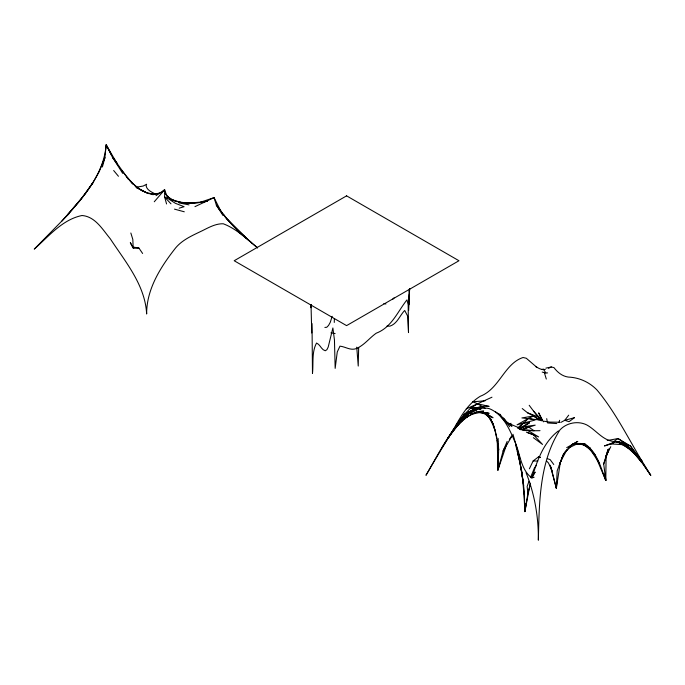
<?xml version="1.0" encoding="UTF-8"?>
<svg xmlns="http://www.w3.org/2000/svg" width="685" height="685" viewBox="0 0 685 685"><rect width="100%" height="100%" fill="white"/><g stroke="black" fill="none" stroke-linecap="round" stroke-linejoin="round"><path stroke-width="1.03" d="M582.918 443.512L584.81 443.812C597.097 452.049 600.779 467.478 605.797 480.468L603.699 463.976L608.1 449.377L606.088 455.945L605.797 480.468L595.916 456.998M334.271 322.447L334.374 318.568M358.666 347.415L358.238 366.064L356.748 347.149M408.654 310.536L409.63 288.625L408.688 304.705M408.774 304.876L409.142 293.625M498.337 461.587L497.901 470.081L506.934 443.512M312.017 323.56L312.48 373.462C313.567 363.435 311.572 352.107 316.538 343.048C320.349 344.581 321.214 349.718 325.289 350.763L326.925 349.658L328.201 347.064L332.876 327.969L334.451 339.931L335.162 368.384L337.268 351.919L339.966 346.156C345.471 346.713 350.437 350.737 356.157 348.639C364.155 345.36 369.301 338.056 376.236 333.193C391.64 327.387 397.54 311.718 406.967 299.876L408.166 304.765L408.508 332.61L407.661 316.093L404.698 310.459C399.663 315.605 397.291 323.782 389.851 326.154L386.999 326.06M556.845 481.923L556.34 488.251L550.141 465.183M409.253 291.579L409.502 288.488M409.15 292.606L409.544 288.591M61.881 221.084L80.59 199.789L92.817 182.861L85.145 193.889L67.481 214.987C85.411 195.019 103.94 172.689 106.175 144.835L112.52 157.387L117.392 164.023L106.175 144.835L104.891 157.653L102.399 166.943M525.952 503.432L524.873 511.609C523.819 491.402 522.869 471.015 517.363 451.424L520.985 467.966L523.708 485.545M530.533 483.199L527.895 493.448L524.873 511.609L524.624 503.261M529.95 484.946L524.873 511.609L524.29 491.522L521.687 470.612M332.174 316.307L330.247 322.387L328.535 325.452L326.745 327.284L324.878 327.43M498.843 465.988L497.901 470.081L497.259 440.147M603.699 463.976L609.025 448.898L606.011 456.886M532.236 477.025C537.365 460.029 543.796 442.03 558.429 430.882M559.029 422.208L559.671 420.265M559.439 464.687L562.993 455.534M528.966 481.281L527.142 486.47L527.895 493.448M565.801 450.987L563.31 454.386L557.162 470.86L556.34 488.251L550.894 466.922M559.311 465.38L562.993 455.645M510.239 425.179L510.984 423.27M530.627 477.214L534.497 467.812L536.458 465.321M507.165 441.388L503.107 451.098L497.901 470.081L498.663 449.737L498.106 438.383M103.212 162.465L102.365 164.331L104.891 157.653L99.102 171.875L92.235 183.94M504.905 447.279L503.107 451.098L511.729 436.439M529.368 468.797L533.17 460.919L538.427 456.929L540.422 457.255M606.088 455.945L610.78 446.697M567.18 449.334L560.399 461.938L556.34 488.251L555.672 484.226M532.921 476.135L535.165 472.111L530.986 477.796L534.077 477.239L531.903 478.01C520.086 469.242 520.386 452.631 514.212 440.258C508.981 427.928 502.542 413.963 489.304 408.645C477.625 405.777 466.956 413.928 459.481 422.02C446.012 438.203 436.619 457.237 425.976 475.279C435.609 458.659 445.635 442.279 455.559 425.83C461.801 414.536 468.968 403.063 480.305 396.255C499.348 388.96 504.408 363.598 523.04 357.51L526.277 358.246L536.92 367.383L535.644 366.406C538.444 368.307 541.861 370.302 545.363 369.361M442.005 447.759L453.496 429.495L464.233 414.519L470.321 408.397L477.556 403.79L491.976 397.197M485.117 400.793L472.736 401.795L477.556 403.79L489.116 406.376C468.797 404.475 457.64 424.015 447.793 438.469L459.31 423.193M447.93 438.194C455.756 427.594 463.565 413.629 476.957 409.664M455.559 425.83L464.233 414.519L475.878 408.02L480.99 408.996M568.704 415.17L564.765 420.307L560.904 422.388M509.357 439.282L511.686 436.268M510.882 437.407L512.192 435.754M452.811 431.122L459.635 422.936M460.996 421.301L463.051 418.843M179.17 208.171L184.119 206.699L175.3 203.265L167.654 198.35L164.623 189.762L154.271 201.767M565.125 452.1L569.303 447.314M453.359 430.514L462.306 420.599M392.651 299.362L394.046 297.838M563.31 454.386L572.677 444.197L577.797 441.388L566.683 447.665M518.125 428.39L528.512 418.347L533.598 415.983L539.258 419.939L521.893 417.927L533.598 415.983L539.335 420.128M69.322 213.42L34.25 249.117C48.686 236.419 62.258 219.551 82.003 215.51C95.241 216.511 102.587 229.543 110.276 238.774C125.475 261.935 145.186 285.097 146.641 314.004C146.504 289.712 159.982 268.041 174.392 249.494C180.823 240.752 190.781 236.231 200.277 231.693C207.598 228.268 214.867 223.541 223.242 223.764C236.496 228.756 246.805 238.996 257.551 247.85M461.716 420.299L453.496 429.495L463.248 417.49L468.514 413.646L474.756 410.88M465.492 416.6L468.514 413.646L470.518 413.123M161.891 192.339L164.623 189.762L164.683 197.134L166.558 203.959M458.06 424.64L464.224 418.843M465.766 417.396L467.307 415.949M517.663 427.928L522.972 423.219L535.071 420.051L528.512 418.347L517.047 424.828L522.972 423.219L529.411 422.842L519.65 429.384M569.817 446.62L572.677 444.197L576.359 443.46M458.839 423.809L469.097 415.333L464.464 418.526M519.718 429.486L523.032 426.806L535.216 425.145L522.184 429.409L534.069 430.745L540.02 430.677M465.535 416.985L467.196 415.744M614.017 441.371L618.05 438.546L630.431 446.021L641.982 461.099L650.75 475.279L630.431 446.021L624.78 443.204L618.05 438.546L607.227 440.541M156.026 195.653L164.623 189.762M467.59 416.197L464.524 418.227L476.777 411.848L471.854 413.868M474.936 409.844L463.248 417.49L458.813 421.617L469.062 411.942L474.936 409.844L476.811 409.955M464.533 418.552L473.027 413.312M464.233 414.519L469.062 411.942L473.044 411.094M518.348 428.647L529.411 422.842M548.445 368.35L551.305 366.963L553.985 367.639C558.01 373.008 563.507 377.187 570.519 377.221C580.649 378.154 590.162 382.795 597.157 390.185C615.113 411.719 627.606 437.167 641.982 461.099L636.322 454.395L624.78 443.204L618.94 441.876L616.14 442.142M568.619 447.973L578.166 443.366M194.951 206.647L214.071 197.623L223.019 215.518L216.366 205.2L214.071 197.623L200.791 202.101L187.964 203.154L178.006 201.818L183.049 203.068L170.728 199.275L177.013 201.681L173.459 200.354L167.397 196.526M466.271 408.868L477.556 403.79L485.468 408.491M519.298 428.356L523.032 426.806L528.717 427.089L534.069 430.745L522.569 430.48M520.977 429.915L528.717 427.089M152.883 194.745L160.889 192.605M612.938 443.349L604.435 445.944L615.798 441.568C626.895 444.967 635.072 453.65 641.879 462.64L630.465 448.829L624.78 443.204L622.716 443.084M547.598 372.914L545.808 372.965L543.796 369.643L541.972 369.472L543.599 369.104M470.878 414.459L481.76 412.036M545.911 368.119L551.305 366.963M194.403 203.411L207.264 201.262L200.791 202.101M477.762 411.702L483.653 410.82M136.135 187.228L143.114 186.063L146.641 184.231L146.085 185.644C146.736 190.259 152.061 192.16 155.615 194.223M133.395 248.287L130.356 242.738L133.395 248.287L138.909 248.056L142.617 253.467M572.677 444.197L584.81 443.812M187.964 203.154L194.026 203.008L181.534 203M559.868 422.234L549.867 422.097L544.027 421.232M157.961 193.761L149.69 193.727L152.549 194.163M533.17 460.919L537.845 461.091M556.811 423.57L547.606 422.962M477.813 411.976L489.167 413.32L486.418 412.678M575.828 443.734L583.945 444.822M330.923 332.893L335.111 333.518M138.909 248.056L133.155 247.045L132.813 239.399L130.844 233.003M179.076 202.914L189.034 204.866M153.534 194.18L145.999 192.511L136.383 187.553L148.602 193.649M542.212 372.075L545.808 372.965M538.427 456.929L540.225 457.332M383.865 303.524L385.912 303.986M478.558 412.413L487.514 414.434L493.029 417.781L482.754 411.813L487.514 414.434M479.723 412.122L485.674 413.603M174.487 209.13L184.291 211.793M480.664 409.382L475.878 408.02L470.321 408.397L483.071 406.762L484.5 408.269M547.298 458.667L550.115 459.592L553.763 464.498M526.414 432.175L538.633 436.919L527.681 430.377M527.758 432.612L533.23 434.521L542.529 444.437L533.367 437.689M581.068 443.589L583.988 444.616M517.817 427.329L507.705 422.979L511.986 426.216L506.095 421.326M522.227 408.543L527.57 412.807L538.136 416.848L541.33 420.881M624.626 444.616L635.226 454.566L630.465 448.829L618.94 441.876L624.626 444.616L629.369 448.932L617.998 441.996C634.045 446.543 641.828 462.743 650.75 475.279M167.654 198.35L164.683 197.134L170.976 203.822M148.32 193.512L141.607 190.541L131.734 182.895L133.327 184.308M580.058 443.349L590.367 448.307L585.863 445.515M617.998 441.996L623.239 444.719L610.909 443.889L615.798 441.568C603.468 441.671 596.601 430.317 586.754 424.923C577.977 420.564 566.692 422.731 560.005 429.855C539.198 462.118 539.249 503.055 538.359 540.165C538.581 517.064 534.651 494.193 526.08 472.736M527.57 412.807L533.598 415.983M495.469 411.788L500.461 415.024M582.635 444.094L588.466 448.033M236.924 230.46L257.543 247.824M584.956 444.959L588.655 447.956M484.715 413.612L490.743 418.843L488.414 415.992M134.919 185.712L136.503 187.125L126.888 177.192L131.255 182.193L122.17 170.873M251.652 242.79C239.348 232.001 227.206 220.707 218.095 207.007M245.504 237.686C234.407 228.165 224.68 217.213 216.366 205.2M246.317 237.943L227.685 219.534M485.862 414.348L489.492 417.773M585.726 445.704L594.974 454.583L591.515 450.704M501.223 417.148L505.265 421.249M546.493 460.919L548.497 463.009L552.461 471.665M529.188 405.289L533.581 411.163L542.203 420.556L538.667 412.849L543.428 421.84M165.188 193.47L170.479 199.266M587.653 446.611L594.417 454.275M593.227 452.836L594.469 454.301M113.659 170.514L118.445 176.276M499.81 414.117L509.794 426.772M533.581 411.163L540.482 420.222M488.439 416.155L489.629 417.687M223.704 214.807L227.403 219.765M503.432 417.936L507.405 423.296L504.4 419.092M113.179 157.858L128.104 179.016M113.196 157.901L117.392 164.023M218.815 208.368L219.851 209.952M590.693 450.019L599.658 463.796L597.371 459.421M122.683 173.348L112.52 157.387M487.763 415.615L493.226 424.417L490.22 418.458L495.383 431.173L498.663 449.737L497.884 443.923M488.311 415.804L493.089 423.792L490.22 418.458M106.175 144.835L111.612 155.152M512.979 434.273L519.812 458.351M493.38 424.717L495.383 431.173M544.344 372.64L546.305 379.045M603.665 473.429L605.797 480.468L605.24 474.268M493.371 424.811L496.959 438.058M515.839 445.567L519.667 460.962L522.801 479.569M546.707 418.638L547.383 422.568M497.361 440.044L497.627 441.988M311.016 304.551L311.752 332.987M524.316 492.823L524.376 494.912M574.415 417.696L569.055 421.677L564.765 420.307L574.415 417.696M346.584 195.85L234.193 260.737L346.584 325.623L458.967 260.737L346.584 195.85M311.144 307.659L311.007 304.611L311.144 307.659"/></g></svg>
